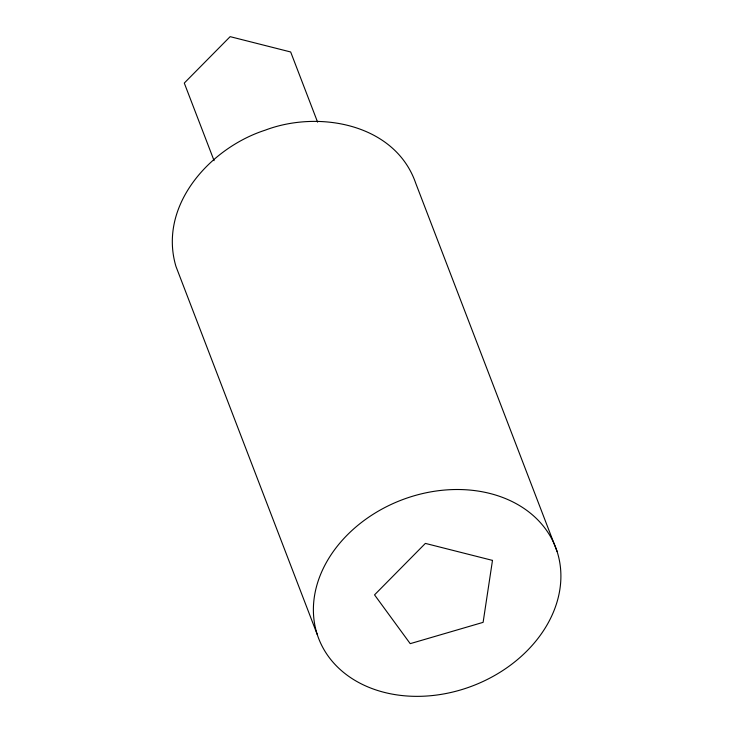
<?xml version="1.0" encoding="UTF-8"?>
<svg xmlns="http://www.w3.org/2000/svg" width="733" height="733" viewBox="0 0 733 733"><rect width="100%" height="100%" fill="white"/><g stroke="black" fill="none" stroke-linecap="round" stroke-linejoin="round"><path stroke-width="1.1" d="M557.043 551.372A126.937 99.486 -21 0 0 350.64 531.7A126.937 99.486 -21 0 0 403.746 695.727A126.937 99.486 -21 0 0 557.043 551.372L415.758 183.305C395.215 123.611 318.498 109.886 265.199 130.172C210.179 147.874 157.879 205.579 175.957 266.436L317.242 634.494M317.609 122.154L290.671 51.979L230.144 36.65L184.285 83.067L214.082 160.683M492.484 560.388L483.111 622.354L410.214 643.656L374.536 594.866L425.378 543.4L492.484 560.388"/></g></svg>
